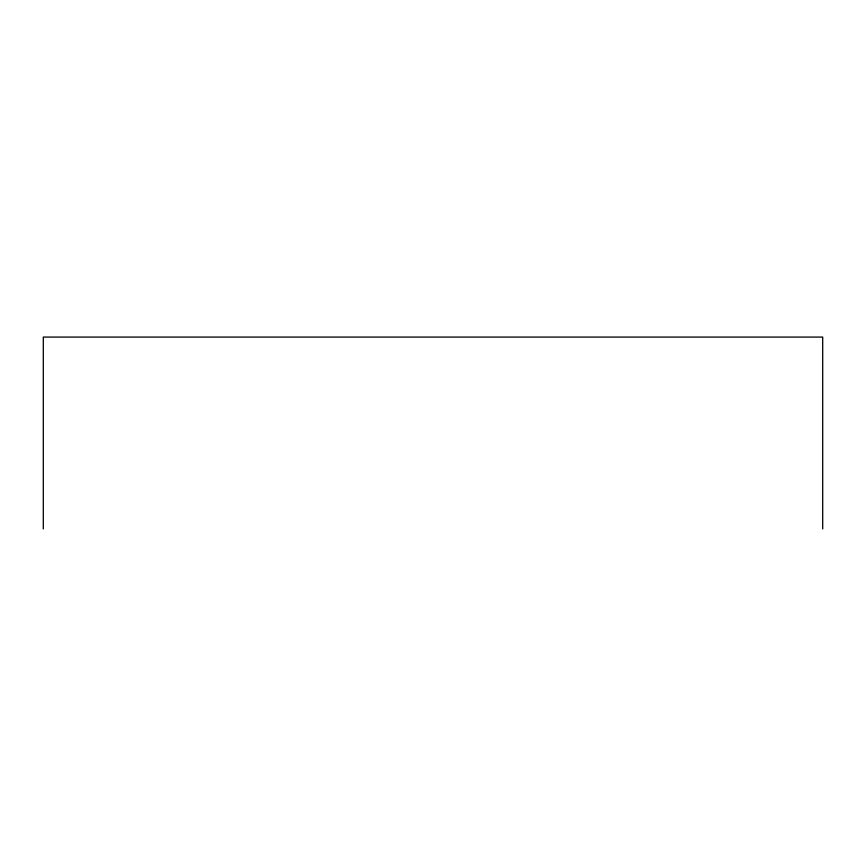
<?xml version="1.0" encoding="UTF-8"?>
<svg xmlns="http://www.w3.org/2000/svg" width="866" height="866" viewBox="0 0 866 866"><rect width="100%" height="100%" fill="white"/><g stroke="black" fill="none" stroke-linecap="round" stroke-linejoin="round"><path stroke-width="1.3" d="M822.7 528.92L822.7 337.08L43.3 337.08L43.3 528.92"/></g></svg>
